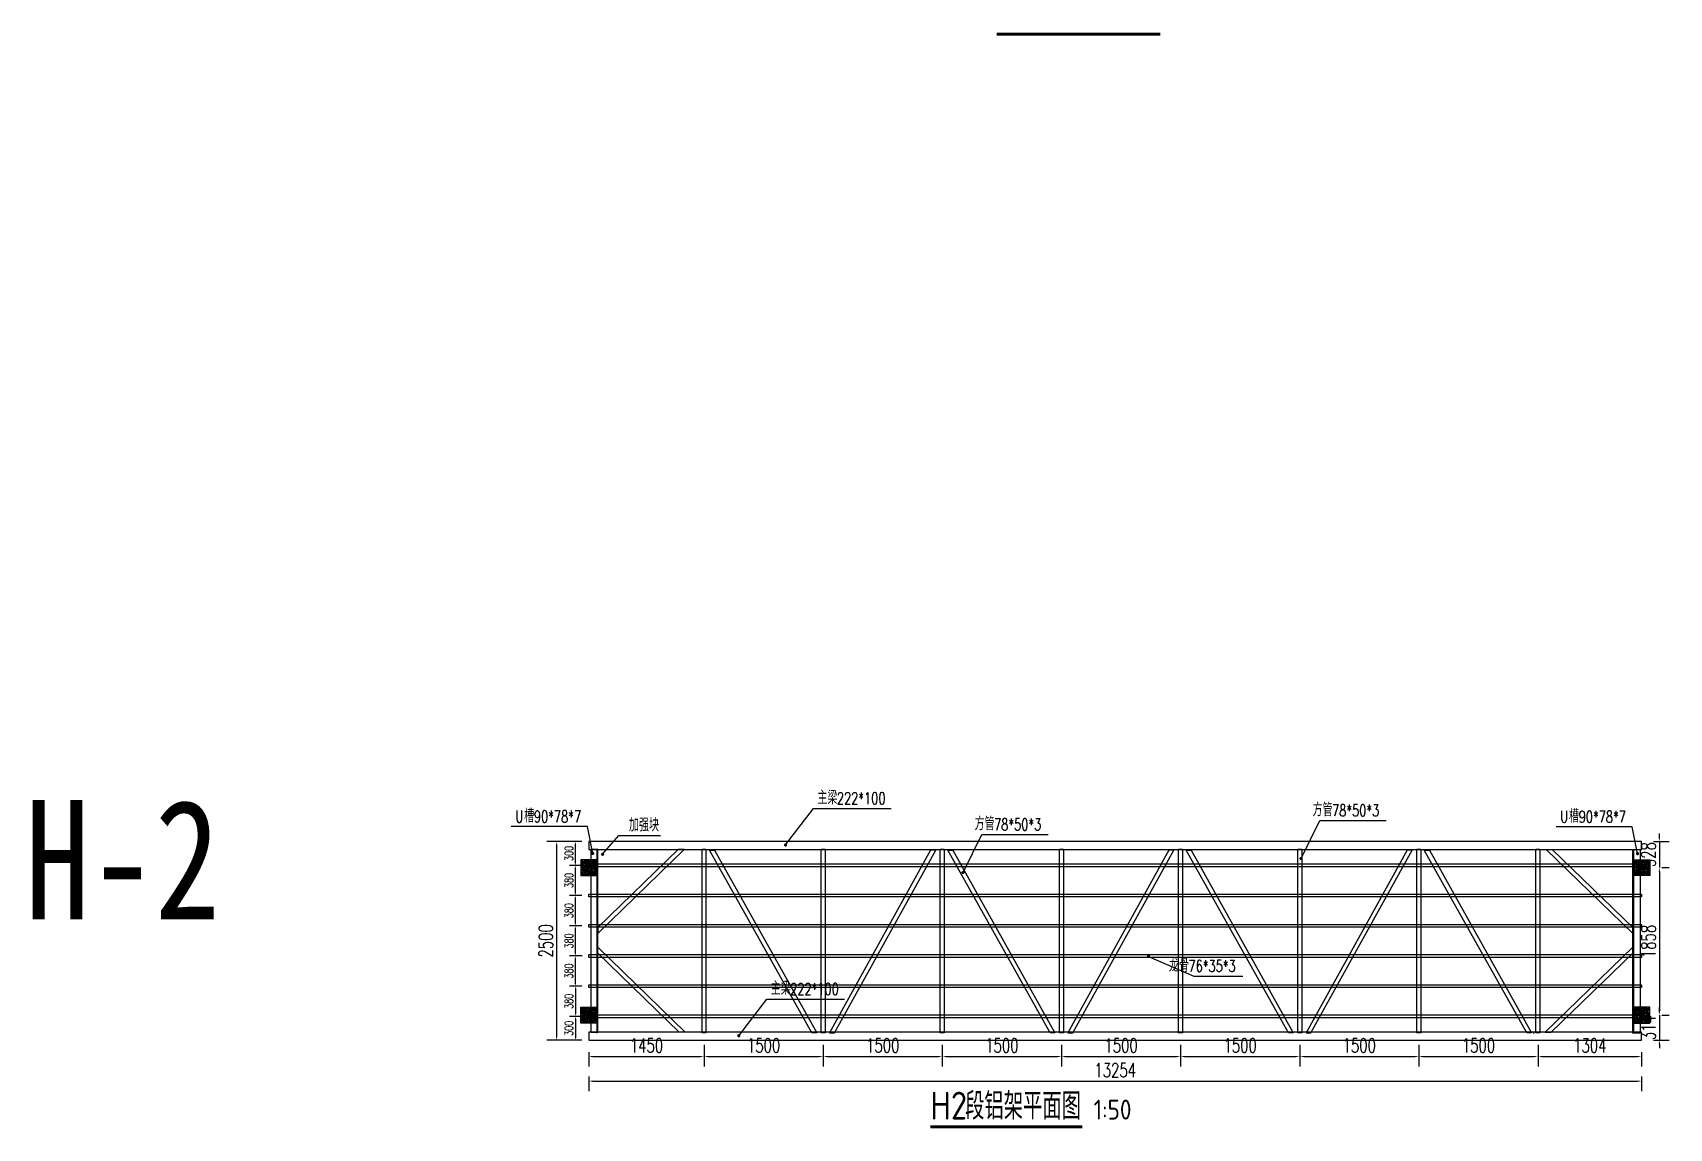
# Model space of a CAD drawing. Extents: x -89702 to 926017, y -610001 to -56924.
# Drawn here: x 113283 to 133888, y -532783 to -518994 of the extents above; entities that cross this region are included whole.
import ezdxf

# ---------------------------------------------------------------- set-up
doc = ezdxf.new("R2010")
doc.units = 0
doc.header["$LTSCALE"] = 10
doc.header["$MEASUREMENT"] = 0
for name, color, linetype in [('DIM_LEAD', 3, 'Continuous'), ('DIM_SYMB', 3, 'Continuous'), ('L-构造线', 6, 'Continuous'), ('PUB_TEXT', 7, 'Continuous'), ('W-STEEL_FRAME钢架', 3, 'Continuous'), ('W-STEEL_KEEL钢龙骨', 5, 'Continuous')]:
    doc.layers.add(name, color=color, linetype=linetype)
doc.styles.add('_TCH_DIM', font='SIMPLEX', dxfattribs={"bigfont": 'GBCBIG'})
doc.styles.get("Standard").update_dxf_attribs({"font": 'gbenor.shx', "bigfont": 'gbcbig.shx'})
doc.styles.add('STANDARD_T3', font='simplex.shx', dxfattribs={"width": 0.7, "bigfont": 'gbcbig.shx'})
doc.styles.add('黑体', font='simhei.ttf', dxfattribs={"width": 0.8})
doc.dimstyles.new('W&&30', dxfattribs={"dimtxt": 105, "dimasz": 30, "dimexe": 75, "dimexo": 90, "dimgap": 30, "dimtad": 1, "dimdec": 0, "dimzin": 0, "dimdsep": 46, "dimtxsty": 'STANDARD_T3', "dimcen": 0.09, "dimclrd": 1, "dimclre": 1, "dimclrt": 7, "dimazin": 2, "dimtfac": 1, "dimtdec": 0, "dimtix": 1, "dimtmove": 2, "dimatfit": 3, "dimfxl": 0, "dimtolj": 1, "dimtzin": 0, "dimarcsym": 0})
doc.dimstyles.new('W&&50', dxfattribs={"dimtxt": 175, "dimasz": 50, "dimexe": 125, "dimexo": 150, "dimgap": 50, "dimtad": 1, "dimdec": 0, "dimzin": 0, "dimdsep": 46, "dimtxsty": 'STANDARD_T3', "dimcen": 0.09, "dimclrd": 1, "dimclre": 1, "dimclrt": 7, "dimazin": 2, "dimtfac": 1, "dimtdec": 0, "dimtix": 1, "dimtmove": 2, "dimatfit": 3, "dimfxl": 0, "dimtolj": 1, "dimtzin": 0, "dimarcsym": 0})

# ---------------------------------------------------------------- blocks, each defined once
blk = doc.blocks.new('01')
h = blk.add_hatch()
h.set_pattern_fill('HOUND', color=77, scale=5)
h.set_pattern_definition([(0, (0, 0), (31.75, 7.9375), [127, -63.5]), (90, (0, 0), (-7.9375, -31.75), [127, -63.5])])
h.paths.add_polyline_path([(50227, 12928), (50227, 12728), (50427, 12728), (50427, 12928)])
h.paths.add_polyline_path([(50382, 12893, -1), (50402, 12893, -1)], flags=16)
h.paths.add_polyline_path([(50252, 12893, -1), (50272, 12893, -1)], flags=16)
h.paths.add_polyline_path([(50402, 12763, -1), (50382, 12763, -1)], flags=16)
h.paths.add_polyline_path([(50272, 12763, -1), (50252, 12763, -1)], flags=16)
at = {"color": 251}
blk.add_lwpolyline([(50227, 12928), (50427, 12928), (50427, 12728), (50227, 12728)], close=True, dxfattribs=at)
at = {"color": 6}
for centre in [(50262, 12893), (50392, 12893), (50262, 12763), (50392, 12763)]:
    blk.add_circle(centre, 10, dxfattribs=at)
blk = doc.blocks.new('*D870')
at = {"layer": 'Defpoints', "color": 0, "transparency": 16777216}
for p in [(120285, -530994), (120115, -531374), (120285, -531374)]:
    blk.add_point(p, dxfattribs=at)
at = {"layer": 'W-STEEL_FRAME钢架', "color": 1, "lineweight": -2, "transparency": 16777216}
for p, q in [((120195, -530994), (120040, -530994)), ((120115, -531024), (120115, -531344)), ((120195, -531374), (120040, -531374))]:
    blk.add_line(p, q, dxfattribs=at)
at = {"layer": 'W-STEEL_FRAME钢架', "color": 1, "transparency": 16777216}
for points in [[(120110, -531024), (120120, -531024), (120115, -530994)], [(120110, -531344), (120120, -531344), (120115, -531374)]]:
    blk.add_solid(points, dxfattribs=at)
at = {"layer": 'W-STEEL_FRAME钢架', "color": 7, "transparency": 16777216, "insert": (120033, -531184), "char_height": 105, "attachment_point": 5, "rotation": 90, "style": 'STANDARD_T3'}
blk.add_mtext('\\A1;380', dxfattribs=at)
blk = doc.blocks.new('*D899')
at = {"layer": 'Defpoints', "color": 0, "transparency": 16777216}
for p in [(119880, -529174), (120285, -529174), (120285, -531674)]:
    blk.add_point(p, dxfattribs=at)
at = {"layer": 'L-构造线', "color": 1, "lineweight": -2, "transparency": 16777216}
for p, q in [((120135, -529174), (119755, -529174)), ((119880, -531624), (119880, -529224)), ((120135, -531674), (119755, -531674))]:
    blk.add_line(p, q, dxfattribs=at)
at = {"layer": 'L-构造线', "color": 1, "transparency": 16777216}
for points in [[(119871, -529224), (119888, -529224), (119880, -529174)], [(119871, -531624), (119888, -531624), (119880, -531674)]]:
    blk.add_solid(points, dxfattribs=at)
at = {"layer": 'L-构造线', "color": 7, "transparency": 16777216, "insert": (119742, -530424), "char_height": 175, "attachment_point": 5, "rotation": 90, "style": 'STANDARD_T3'}
blk.add_mtext('\\A1;2500', dxfattribs=at)
blk = doc.blocks.new('*D871')
at = {"layer": 'Defpoints', "color": 0, "transparency": 16777216}
for p in [(120115, -530614), (120290, -530614), (120285, -530994)]:
    blk.add_point(p, dxfattribs=at)
at = {"layer": 'W-STEEL_FRAME钢架', "color": 1, "lineweight": -2, "transparency": 16777216}
for p, q in [((120200, -530614), (120040, -530614)), ((120115, -530964), (120115, -530644)), ((120195, -530994), (120040, -530994))]:
    blk.add_line(p, q, dxfattribs=at)
at = {"layer": 'W-STEEL_FRAME钢架', "color": 1, "transparency": 16777216}
for points in [[(120110, -530644), (120120, -530644), (120115, -530614)], [(120110, -530964), (120120, -530964), (120115, -530994)]]:
    blk.add_solid(points, dxfattribs=at)
at = {"layer": 'W-STEEL_FRAME钢架', "color": 7, "transparency": 16777216, "insert": (120033, -530804), "char_height": 105, "attachment_point": 5, "rotation": 90, "style": 'STANDARD_T3'}
blk.add_mtext('\\A1;380', dxfattribs=at)
blk = doc.blocks.new('*D872')
at = {"layer": 'Defpoints', "color": 0, "transparency": 16777216}
for p in [(120115, -530234), (120285, -530234), (120290, -530614)]:
    blk.add_point(p, dxfattribs=at)
at = {"layer": 'W-STEEL_FRAME钢架', "color": 1, "lineweight": -2, "transparency": 16777216}
for p, q in [((120195, -530234), (120040, -530234)), ((120115, -530584), (120115, -530264)), ((120200, -530614), (120040, -530614))]:
    blk.add_line(p, q, dxfattribs=at)
at = {"layer": 'W-STEEL_FRAME钢架', "color": 1, "transparency": 16777216}
for points in [[(120110, -530264), (120120, -530264), (120115, -530234)], [(120110, -530584), (120120, -530584), (120115, -530614)]]:
    blk.add_solid(points, dxfattribs=at)
at = {"layer": 'W-STEEL_FRAME钢架', "color": 7, "transparency": 16777216, "insert": (120033, -530424), "char_height": 105, "attachment_point": 5, "rotation": 90, "style": 'STANDARD_T3'}
blk.add_mtext('\\A1;380', dxfattribs=at)
blk = doc.blocks.new('*D873')
at = {"layer": 'Defpoints', "color": 0, "transparency": 16777216}
for p in [(120115, -529854), (120285, -529854), (120285, -530234)]:
    blk.add_point(p, dxfattribs=at)
at = {"layer": 'W-STEEL_FRAME钢架', "color": 1, "lineweight": -2, "transparency": 16777216}
for p, q in [((120195, -529854), (120040, -529854)), ((120115, -530204), (120115, -529884)), ((120195, -530234), (120040, -530234))]:
    blk.add_line(p, q, dxfattribs=at)
at = {"layer": 'W-STEEL_FRAME钢架', "color": 1, "transparency": 16777216}
for points in [[(120110, -529884), (120120, -529884), (120115, -529854)], [(120110, -530204), (120120, -530204), (120115, -530234)]]:
    blk.add_solid(points, dxfattribs=at)
at = {"layer": 'W-STEEL_FRAME钢架', "color": 7, "transparency": 16777216, "insert": (120033, -530044), "char_height": 105, "attachment_point": 5, "rotation": 90, "style": 'STANDARD_T3'}
blk.add_mtext('\\A1;380', dxfattribs=at)
blk = doc.blocks.new('*D874')
at = {"layer": 'Defpoints', "color": 0, "transparency": 16777216}
for p in [(120115, -529474), (120285, -529474), (120285, -529854)]:
    blk.add_point(p, dxfattribs=at)
at = {"layer": 'W-STEEL_FRAME钢架', "color": 1, "lineweight": -2, "transparency": 16777216}
for p, q in [((120195, -529474), (120040, -529474)), ((120115, -529824), (120115, -529504)), ((120195, -529854), (120040, -529854))]:
    blk.add_line(p, q, dxfattribs=at)
at = {"layer": 'W-STEEL_FRAME钢架', "color": 1, "transparency": 16777216}
for points in [[(120110, -529504), (120120, -529504), (120115, -529474)], [(120110, -529824), (120120, -529824), (120115, -529854)]]:
    blk.add_solid(points, dxfattribs=at)
at = {"layer": 'W-STEEL_FRAME钢架', "color": 7, "transparency": 16777216, "insert": (120033, -529664), "char_height": 105, "attachment_point": 5, "rotation": 90, "style": 'STANDARD_T3'}
blk.add_mtext('\\A1;380', dxfattribs=at)
blk = doc.blocks.new('*D875')
at = {"layer": 'Defpoints', "color": 0, "transparency": 16777216}
for p in [(120115, -529174), (120285, -529174), (120285, -529474)]:
    blk.add_point(p, dxfattribs=at)
at = {"layer": 'W-STEEL_FRAME钢架', "color": 1, "lineweight": -2, "transparency": 16777216}
for p, q in [((120195, -529174), (120040, -529174)), ((120115, -529444), (120115, -529204)), ((120195, -529474), (120040, -529474))]:
    blk.add_line(p, q, dxfattribs=at)
at = {"layer": 'W-STEEL_FRAME钢架', "color": 1, "transparency": 16777216}
for points in [[(120110, -529204), (120120, -529204), (120115, -529174)], [(120110, -529444), (120120, -529444), (120115, -529474)]]:
    blk.add_solid(points, dxfattribs=at)
at = {"layer": 'W-STEEL_FRAME钢架', "color": 7, "transparency": 16777216, "insert": (120033, -529324), "char_height": 105, "attachment_point": 5, "rotation": 90, "style": 'STANDARD_T3'}
blk.add_mtext('\\A1;300', dxfattribs=at)
blk = doc.blocks.new('*D876')
at = {"layer": 'Defpoints', "color": 0, "transparency": 16777216}
for p in [(120285, -531374), (120115, -531674), (120285, -531674)]:
    blk.add_point(p, dxfattribs=at)
at = {"layer": 'W-STEEL_FRAME钢架', "color": 1, "lineweight": -2, "transparency": 16777216}
for p, q in [((120195, -531374), (120040, -531374)), ((120115, -531404), (120115, -531644)), ((120195, -531674), (120040, -531674))]:
    blk.add_line(p, q, dxfattribs=at)
at = {"layer": 'W-STEEL_FRAME钢架', "color": 1, "transparency": 16777216}
for points in [[(120110, -531404), (120120, -531404), (120115, -531374)], [(120110, -531644), (120120, -531644), (120115, -531674)]]:
    blk.add_solid(points, dxfattribs=at)
at = {"layer": 'W-STEEL_FRAME钢架', "color": 7, "transparency": 16777216, "insert": (120033, -531524), "char_height": 105, "attachment_point": 5, "rotation": 90, "style": 'STANDARD_T3'}
blk.add_mtext('\\A1;300', dxfattribs=at)
blk = doc.blocks.new('*U829')
at = {"color": 4}
blk.add_lwpolyline([(-6627, 17.5), (6627, 17.5), (6627, -17.5), (-6627, -17.5)], close=True, dxfattribs=at)
blk = doc.blocks.new('*U830')
at = {"layer": 'W-STEEL_KEEL钢龙骨', "color": 0, "linetype": 'ByBlock', "lineweight": -2, "transparency": 16777216}
for p in [(0, 1900), (0, 1520), (0, 1140), (0, 760), (0, 380), (0, 0)]:
    blk.add_blockref('*U829', p, dxfattribs=at)
blk = doc.blocks.new('*U825')
at = {"color": 1}
blk.add_lwpolyline([(-25, 1156.5), (25, 1156.5), (25, -1156.5), (-25, -1156.5)], close=True, dxfattribs=at)
blk = doc.blocks.new('*U826')
at = {"layer": 'W-STEEL_FRAME钢架', "color": 0, "linetype": 'ByBlock', "lineweight": -2, "transparency": 16777216}
for p in [(0, 0), (1500, 0), (3000, 0), (4500, 0), (6000, 0), (7500, 0), (9000, 0), (10500, 0)]:
    blk.add_blockref('*U825', p, dxfattribs=at)
blk = doc.blocks.new('*D952')
at = {"layer": 'Defpoints', "color": 0, "transparency": 16777216}
for p in [(121735, -531583), (120285, -531674), (121735, -531879)]:
    blk.add_point(p, dxfattribs=at)
at = {"layer": 'L-构造线', "color": 1, "lineweight": -2, "transparency": 16777216}
for p, q in [((121735, -531733), (121735, -532004)), ((120285, -531824), (120285, -532004)), ((120335, -531879), (121685, -531879))]:
    blk.add_line(p, q, dxfattribs=at)
at = {"layer": 'L-构造线', "color": 1, "transparency": 16777216}
for points in [[(120335, -531871), (120335, -531887), (120285, -531879)], [(121685, -531871), (121685, -531887), (121735, -531879)]]:
    blk.add_solid(points, dxfattribs=at)
at = {"layer": 'L-构造线', "color": 7, "transparency": 16777216, "insert": (121010, -531742), "char_height": 175, "attachment_point": 5, "style": 'STANDARD_T3'}
blk.add_mtext('\\A1;1450', dxfattribs=at)
blk = doc.blocks.new('*D953')
at = {"layer": 'Defpoints', "color": 0, "transparency": 16777216}
for p in [(121735, -531583), (123235, -531583), (123235, -531879)]:
    blk.add_point(p, dxfattribs=at)
at = {"layer": 'L-构造线', "color": 1, "lineweight": -2, "transparency": 16777216}
for p, q in [((121735, -531733), (121735, -532004)), ((123235, -531733), (123235, -532004)), ((121785, -531879), (123185, -531879))]:
    blk.add_line(p, q, dxfattribs=at)
at = {"layer": 'L-构造线', "color": 1, "transparency": 16777216}
for points in [[(121785, -531871), (121785, -531887), (121735, -531879)], [(123185, -531871), (123185, -531887), (123235, -531879)]]:
    blk.add_solid(points, dxfattribs=at)
at = {"layer": 'L-构造线', "color": 7, "transparency": 16777216, "insert": (122485, -531742), "char_height": 175, "attachment_point": 5, "style": 'STANDARD_T3'}
blk.add_mtext('\\A1;1500', dxfattribs=at)
blk = doc.blocks.new('*D954')
at = {"layer": 'Defpoints', "color": 0, "transparency": 16777216}
for p in [(123235, -531583), (124735, -531583), (124735, -531879)]:
    blk.add_point(p, dxfattribs=at)
at = {"layer": 'L-构造线', "color": 1, "lineweight": -2, "transparency": 16777216}
for p, q in [((123235, -531733), (123235, -532004)), ((124735, -531733), (124735, -532004)), ((123285, -531879), (124685, -531879))]:
    blk.add_line(p, q, dxfattribs=at)
at = {"layer": 'L-构造线', "color": 1, "transparency": 16777216}
for points in [[(123285, -531871), (123285, -531887), (123235, -531879)], [(124685, -531871), (124685, -531887), (124735, -531879)]]:
    blk.add_solid(points, dxfattribs=at)
at = {"layer": 'L-构造线', "color": 7, "transparency": 16777216, "insert": (123985, -531742), "char_height": 175, "attachment_point": 5, "style": 'STANDARD_T3'}
blk.add_mtext('\\A1;1500', dxfattribs=at)
blk = doc.blocks.new('*D955')
at = {"layer": 'Defpoints', "color": 0, "transparency": 16777216}
for p in [(124735, -531583), (126235, -531583), (126235, -531879)]:
    blk.add_point(p, dxfattribs=at)
at = {"layer": 'L-构造线', "color": 1, "lineweight": -2, "transparency": 16777216}
for p, q in [((124735, -531733), (124735, -532004)), ((126235, -531733), (126235, -532004)), ((124785, -531879), (126185, -531879))]:
    blk.add_line(p, q, dxfattribs=at)
at = {"layer": 'L-构造线', "color": 1, "transparency": 16777216}
for points in [[(124785, -531871), (124785, -531887), (124735, -531879)], [(126185, -531871), (126185, -531887), (126235, -531879)]]:
    blk.add_solid(points, dxfattribs=at)
at = {"layer": 'L-构造线', "color": 7, "transparency": 16777216, "insert": (125485, -531742), "char_height": 175, "attachment_point": 5, "style": 'STANDARD_T3'}
blk.add_mtext('\\A1;1500', dxfattribs=at)
blk = doc.blocks.new('*D956')
at = {"layer": 'Defpoints', "color": 0, "transparency": 16777216}
for p in [(126235, -531583), (127735, -531583), (127735, -531879)]:
    blk.add_point(p, dxfattribs=at)
at = {"layer": 'L-构造线', "color": 1, "lineweight": -2, "transparency": 16777216}
for p, q in [((126235, -531733), (126235, -532004)), ((127735, -531733), (127735, -532004)), ((126285, -531879), (127685, -531879))]:
    blk.add_line(p, q, dxfattribs=at)
at = {"layer": 'L-构造线', "color": 1, "transparency": 16777216}
for points in [[(126285, -531871), (126285, -531887), (126235, -531879)], [(127685, -531871), (127685, -531887), (127735, -531879)]]:
    blk.add_solid(points, dxfattribs=at)
at = {"layer": 'L-构造线', "color": 7, "transparency": 16777216, "insert": (126985, -531742), "char_height": 175, "attachment_point": 5, "style": 'STANDARD_T3'}
blk.add_mtext('\\A1;1500', dxfattribs=at)
blk = doc.blocks.new('*D957')
at = {"layer": 'Defpoints', "color": 0, "transparency": 16777216}
for p in [(127735, -531583), (129235, -531583), (129235, -531879)]:
    blk.add_point(p, dxfattribs=at)
at = {"layer": 'L-构造线', "color": 1, "lineweight": -2, "transparency": 16777216}
for p, q in [((127735, -531733), (127735, -532004)), ((129235, -531733), (129235, -532004)), ((127785, -531879), (129185, -531879))]:
    blk.add_line(p, q, dxfattribs=at)
at = {"layer": 'L-构造线', "color": 1, "transparency": 16777216}
for points in [[(127785, -531871), (127785, -531887), (127735, -531879)], [(129185, -531871), (129185, -531887), (129235, -531879)]]:
    blk.add_solid(points, dxfattribs=at)
at = {"layer": 'L-构造线', "color": 7, "transparency": 16777216, "insert": (128485, -531742), "char_height": 175, "attachment_point": 5, "style": 'STANDARD_T3'}
blk.add_mtext('\\A1;1500', dxfattribs=at)
blk = doc.blocks.new('*D958')
at = {"layer": 'Defpoints', "color": 0, "transparency": 16777216}
for p in [(129235, -531583), (130735, -531583), (130735, -531879)]:
    blk.add_point(p, dxfattribs=at)
at = {"layer": 'L-构造线', "color": 1, "lineweight": -2, "transparency": 16777216}
for p, q in [((129235, -531733), (129235, -532004)), ((130735, -531733), (130735, -532004)), ((129285, -531879), (130685, -531879))]:
    blk.add_line(p, q, dxfattribs=at)
at = {"layer": 'L-构造线', "color": 1, "transparency": 16777216}
for points in [[(129285, -531871), (129285, -531887), (129235, -531879)], [(130685, -531871), (130685, -531887), (130735, -531879)]]:
    blk.add_solid(points, dxfattribs=at)
at = {"layer": 'L-构造线', "color": 7, "transparency": 16777216, "insert": (129985, -531742), "char_height": 175, "attachment_point": 5, "style": 'STANDARD_T3'}
blk.add_mtext('\\A1;1500', dxfattribs=at)
blk = doc.blocks.new('*D959')
at = {"layer": 'Defpoints', "color": 0, "transparency": 16777216}
for p in [(130735, -531583), (132235, -531583), (132235, -531879)]:
    blk.add_point(p, dxfattribs=at)
at = {"layer": 'L-构造线', "color": 1, "lineweight": -2, "transparency": 16777216}
for p, q in [((130735, -531733), (130735, -532004)), ((132235, -531733), (132235, -532004)), ((130785, -531879), (132185, -531879))]:
    blk.add_line(p, q, dxfattribs=at)
at = {"layer": 'L-构造线', "color": 1, "transparency": 16777216}
for points in [[(130785, -531871), (130785, -531887), (130735, -531879)], [(132185, -531871), (132185, -531887), (132235, -531879)]]:
    blk.add_solid(points, dxfattribs=at)
at = {"layer": 'L-构造线', "color": 7, "transparency": 16777216, "insert": (131485, -531742), "char_height": 175, "attachment_point": 5, "style": 'STANDARD_T3'}
blk.add_mtext('\\A1;1500', dxfattribs=at)
blk = doc.blocks.new('*D960')
at = {"layer": 'Defpoints', "color": 0, "transparency": 16777216}
for p in [(132235, -531583), (133539, -531674), (133539, -531879)]:
    blk.add_point(p, dxfattribs=at)
at = {"layer": 'L-构造线', "color": 1, "lineweight": -2, "transparency": 16777216}
for p, q in [((132235, -531733), (132235, -532004)), ((132285, -531879), (133489, -531879)), ((133539, -531824), (133539, -532004))]:
    blk.add_line(p, q, dxfattribs=at)
at = {"layer": 'L-构造线', "color": 1, "transparency": 16777216}
for points in [[(132285, -531871), (132285, -531887), (132235, -531879)], [(133489, -531871), (133489, -531887), (133539, -531879)]]:
    blk.add_solid(points, dxfattribs=at)
at = {"layer": 'L-构造线', "color": 7, "transparency": 16777216, "insert": (132887, -531742), "char_height": 175, "attachment_point": 5, "style": 'STANDARD_T3'}
blk.add_mtext('\\A1;1304', dxfattribs=at)
blk = doc.blocks.new('*D961')
at = {"layer": 'Defpoints', "color": 0, "transparency": 16777216}
for p in [(120285, -531979), (133539, -531979), (133539, -532189)]:
    blk.add_point(p, dxfattribs=at)
at = {"layer": 'L-构造线', "color": 1, "lineweight": -2, "transparency": 16777216}
for p, q in [((120285, -532129), (120285, -532314)), ((120335, -532189), (133489, -532189)), ((133539, -532129), (133539, -532314))]:
    blk.add_line(p, q, dxfattribs=at)
at = {"layer": 'L-构造线', "color": 1, "transparency": 16777216}
for points in [[(120335, -532181), (120335, -532197), (120285, -532189)], [(133489, -532181), (133489, -532197), (133539, -532189)]]:
    blk.add_solid(points, dxfattribs=at)
at = {"layer": 'L-构造线', "color": 7, "transparency": 16777216, "insert": (126912, -532051), "char_height": 175, "attachment_point": 5, "style": 'STANDARD_T3'}
blk.add_mtext('\\A1;13254', dxfattribs=at)
blk = doc.blocks.new('*D962')
at = {"layer": 'Defpoints', "color": 0, "transparency": 16777216}
for p in [(133539, -529174), (133644, -529502), (133763, -529502)]:
    blk.add_point(p, dxfattribs=at)
at = {"layer": 'L-构造线', "color": 1, "lineweight": -2, "transparency": 16777216}
for p, q in [((133763, -529124), (133763, -529074)), ((133689, -529174), (133888, -529174)), ((133763, -529174), (133763, -529502)), ((133794, -529502), (133888, -529502)), ((133763, -529552), (133763, -529602))]:
    blk.add_line(p, q, dxfattribs=at)
at = {"layer": 'L-构造线', "color": 1, "transparency": 16777216}
for points in [[(133754, -529124), (133771, -529124), (133763, -529174)], [(133754, -529552), (133771, -529552), (133763, -529502)]]:
    blk.add_solid(points, dxfattribs=at)
at = {"layer": 'L-构造线', "color": 7, "transparency": 16777216, "insert": (133625, -529338), "char_height": 175, "attachment_point": 5, "rotation": 90, "style": 'STANDARD_T3'}
blk.add_mtext('\\A1;328', dxfattribs=at)
blk = doc.blocks.new('*D963')
at = {"layer": 'Defpoints', "color": 0, "transparency": 16777216}
for p in [(133644, -529502), (133644, -531359), (133763, -531359)]:
    blk.add_point(p, dxfattribs=at)
at = {"layer": 'L-构造线', "color": 1, "lineweight": -2, "transparency": 16777216}
for p, q in [((133794, -529502), (133888, -529502)), ((133763, -529552), (133763, -531309)), ((133794, -531359), (133888, -531359))]:
    blk.add_line(p, q, dxfattribs=at)
at = {"layer": 'L-构造线', "color": 1, "transparency": 16777216}
for points in [[(133754, -529552), (133771, -529552), (133763, -529502)], [(133754, -531309), (133771, -531309), (133763, -531359)]]:
    blk.add_solid(points, dxfattribs=at)
at = {"layer": 'L-构造线', "color": 7, "transparency": 16777216, "insert": (133625, -530431), "char_height": 175, "attachment_point": 5, "rotation": 90, "style": 'STANDARD_T3'}
blk.add_mtext('\\A1;1858', dxfattribs=at)
blk = doc.blocks.new('*D964')
at = {"layer": 'Defpoints', "color": 0, "transparency": 16777216}
for p in [(133644, -531359), (133539, -531674), (133763, -531674)]:
    blk.add_point(p, dxfattribs=at)
at = {"layer": 'L-构造线', "color": 1, "lineweight": -2, "transparency": 16777216}
for p, q in [((133763, -531309), (133763, -531259)), ((133763, -531359), (133763, -531674)), ((133794, -531359), (133888, -531359)), ((133689, -531674), (133888, -531674)), ((133763, -531724), (133763, -531774))]:
    blk.add_line(p, q, dxfattribs=at)
at = {"layer": 'L-构造线', "color": 1, "transparency": 16777216}
for points in [[(133754, -531309), (133771, -531309), (133763, -531359)], [(133754, -531724), (133771, -531724), (133763, -531674)]]:
    blk.add_solid(points, dxfattribs=at)
at = {"layer": 'L-构造线', "color": 7, "transparency": 16777216, "insert": (133625, -531517), "char_height": 175, "attachment_point": 5, "rotation": 90, "style": 'STANDARD_T3'}
blk.add_mtext('\\A1;314', dxfattribs=at)

msp = doc.modelspace()

# ---------------------------------------------------------------- linework, layer by layer
at = {"color": 251}
msp.add_line((120387.8, -531586.8), (120387.8, -529273.8), dxfattribs=at)
at = {"color": 0}
for p, q in [((133440.8, -531586.8), (133440.8, -529273.8)), ((132176.8, -531586.8), (132186.8, -531586.8))]:
    msp.add_line(p, q, dxfattribs=at)
at = {"color": 3}
msp.add_lwpolyline([(120284.8, -529273.8), (133538.8, -529273.8), (133538.8, -529173.8), (120284.8, -529173.8)], close=True, dxfattribs=at)
at = {"color": 6}
for points in [[(120307.8, -531573.8), (120397.8, -531573.8), (120397.8, -529273.8), (120307.8, -529273.8)], [(133520.8, -531586.8), (133430.8, -531586.8), (133430.8, -529273.8), (133520.8, -529273.8)]]:
    msp.add_lwpolyline(points, close=True, dxfattribs=at)
at = {"color": 3}
msp.add_lwpolyline([(133538.8, -531573.8), (120284.8, -531573.8), (120284.8, -531673.8), (133538.8, -531673.8), (133538.8, -531573.8)], dxfattribs=at)
at = {"color": 0}
msp.add_circle((120349.8, -529566.8), 9, dxfattribs=at)
at = {"layer": 'DIM_LEAD'}
for p, q in [((122761.5, -529217.1), (123115.2, -528756.8)), ((123115.2, -528756.8), (124090.4, -528756.8)), ((129251.3, -529387.9), (129489.2, -528908.9)), ((129489.2, -528908.9), (130325, -528908.9)), ((120267.3, -528986.2), (119307.6, -528986.2)), ((120333, -529323.5), (120267.3, -528986.2)), ((120457.9, -529334), (120663.3, -529099.6)), ((120663.3, -529099.6), (121187.6, -529099.6)), ((124995.6, -529564.2), (125233.5, -529085.2)), ((125233.5, -529085.2), (126069.3, -529085.2)), ((133422.1, -528988.4), (132462.4, -528988.4)), ((133487.8, -529325.8), (133422.1, -528988.4)), ((127332, -530618.7), (127903.3, -530866.7)), ((127903.3, -530866.7), (128517, -530866.7)), ((122172.8, -531617.8), (122526.5, -531157.5)), ((122526.5, -531157.5), (123501.7, -531157.5))]:
    msp.add_line(p, q, dxfattribs=at)
at = {"layer": 'DIM_LEAD', "const_width": 20}
for points in [[(120334.9, -529333.4, 1), (120331.1, -529313.7, 1)], [(120451.3, -529341.5, 1), (120464.5, -529326.5, 1)], [(122755.4, -529225, 1), (122767.6, -529209.1, 1)], [(133489.7, -529335.6, 1), (133485.9, -529315.9, 1)], [(129246.9, -529396.8, 1), (129255.8, -529378.9, 1)], [(124991.1, -529573.2, 1), (125000, -529555.2, 1)], [(127322.8, -530614.7, 1), (127341.1, -530622.7, 1)], [(122166.7, -531625.7, 1), (122178.9, -531609.8, 1)]]:
    msp.add_lwpolyline(points, format="xyb", close=True, dxfattribs=at)
at = {"layer": 'DIM_SYMB', "color": 0, "const_width": 35}
for points in [[(125417.7, -519011.1), (127478.5, -519011.1)], [(124585, -532765.1), (126499.9, -532765.1)]]:
    msp.add_lwpolyline(points, dxfattribs=at)
at = {"layer": 'W-STEEL_FRAME钢架', "color": 1}
for points in [[(120397.8, -530255.3), (120397.8, -530332.3), (121486.2, -529272.6), (121407.9, -529273.8), (120397.8, -530255.3)], [(121803.4, -529282.7), (121868.3, -529282.7), (123153.7, -531582.7), (123092.6, -531582.7), (121803.4, -529282.7)], [(124651.7, -529282.7), (124586.9, -529282.7), (123315.7, -531582.7), (123376.8, -531582.7), (124651.7, -529282.7)], [(124803.4, -529282.7), (124868.3, -529282.7), (126153.7, -531582.7), (126092.6, -531582.7), (124803.4, -529282.7)], [(127651.7, -529282.7), (127586.9, -529282.7), (126315.7, -531582.7), (126376.8, -531582.7), (127651.7, -529282.7)], [(127803.4, -529282.7), (127868.3, -529282.7), (129153.7, -531582.7), (129092.6, -531582.7), (127803.4, -529282.7)], [(130651.7, -529282.7), (130586.9, -529282.7), (129315.7, -531582.7), (129376.8, -531582.7), (130651.7, -529282.7)], [(130803.4, -529282.7), (130868.3, -529282.7), (132153.7, -531582.7), (132092.6, -531582.7), (130803.4, -529282.7)], [(133430.8, -530255.3), (133430.8, -530332.3), (132336.9, -529272.6), (132415.2, -529273.8), (133430.8, -530255.3)], [(120397.8, -530579.4), (120397.8, -530502.4), (121498.3, -531573.8), (121421.4, -531573.8), (120397.8, -530579.4)], [(133430.8, -530579.4), (133430.8, -530502.4), (132324.8, -531573.8), (132401.7, -531573.8), (133430.8, -530579.4)]]:
    msp.add_lwpolyline(points, dxfattribs=at)

# ---------------------------------------------------------------- block references
at = {"color": 4, "xscale": -1, "rotation": 180}
msp.add_blockref('01', (69957.6, -516674), dxfattribs=at)
at = {"color": 4, "rotation": 180}
msp.add_blockref('01', (183870.9, -516674), dxfattribs=at)
at = {"color": 4}
msp.add_blockref('01', (69957.6, -544187.2), dxfattribs=at)
at = {"color": 4, "xscale": -1}
msp.add_blockref('01', (183870.9, -544187.2), dxfattribs=at)
at = {"layer": 'W-STEEL_FRAME钢架', "color": 3}
msp.add_blockref('*U826', (121734.7, -530426.2), dxfattribs=at)
at = {"layer": 'W-STEEL_KEEL钢龙骨', "color": 3}
msp.add_blockref('*U830', (126911.8, -531373.8), dxfattribs=at)

# ---------------------------------------------------------------- texts
at = {"layer": 'PUB_TEXT', "style": '黑体', "width": 0.8}
msp.add_text('H-2', height=1502.11, dxfattribs=at).set_placement((113186.5, -530151.4))
at = {"layer": 'PUB_TEXT', "color": 7, "style": '_TCH_DIM'}
for s, height, p in [('主梁', 168.79, (123162.2, -528704.3)), ('方管', 168.79, (129396.8, -528856.4)), ('槽', 168.8, (119470.1, -528933.7)), ('加强块', 168.79, (120788.8, -529047.1)), ('方管', 168.79, (125141, -529032.7)), ('槽', 168.8, (132624.9, -528935.9)), ('龙骨', 168.79, (127588.8, -530814.2)), ('主梁', 168.79, (122573.5, -531105))]:
    msp.add_text(s, height=height, dxfattribs=at).set_placement(p)
at = {"layer": 'PUB_TEXT', "color": 7, "style": '_TCH_DIM', "width": 0.705882}
for s, height, p in [('222*100', 148.75, (123407.9, -528704.3)), ('78*50*3', 148.75, (129642.5, -528856.4)), ('U', 148.8, (119360.1, -528933.7)), ('90*78*7', 148.75, (119593, -528933.7)), ('78*50*3', 148.75, (125386.8, -529032.7)), ('U', 148.8, (132514.9, -528935.9)), ('90*78*7', 148.75, (132747.8, -528935.9)), ('76*35*3', 148.75, (127834.5, -530814.2)), ('222*100', 148.75, (122819.2, -531105))]:
    msp.add_text(s, height=height, dxfattribs=at).set_placement(p)
at = {"layer": 'PUB_TEXT', "color": 7}
for s, height, p in [('H2', 350, (124585, -532672.7)), ('段铝架平面图', 337.59, (125022.5, -532672.7)), ('1:50', 250, (126639.9, -532672.7))]:
    msp.add_text(s, height=height, dxfattribs=at).set_placement(p)

# ---------------------------------------------------------------- dimensions: what is measured, and where the dimension line sits
at = {"layer": 'L-构造线'}
for base, p1, p2, angle, picture, middle in [((133762.7, -529501.8), (133538.8, -529173.8), (133643.8, -529501.8), 90, '*D962', (133625.2, -529337.8)), ((119879.6, -529173.8), (120284.8, -531673.8), (120284.8, -529173.8), 270, '*D899', (119742.1, -530423.8)), ((133762.7367952, -531359.3324205), (133643.7818557, -529501.8324205), (133643.7818557, -531359.3324205), 90, '*D963', (133625.2367952, -530430.5824205)), ((133762.7367952, -531673.8324205), (133643.7818557, -531359.3324205), (133538.7818557, -531673.8324205), 90, '*D964', (133625.2367952, -531516.5824205))]:
    dim = msp.add_linear_dim(base=base, p1=p1, p2=p2, angle=angle, dimstyle='W&&50', dxfattribs=at)
    dim.commit()
    dim.dimension.update_dxf_attribs({"geometry": picture, "text_midpoint": middle})
for base, p1, p2, picture, middle in [((121734.7, -531879.1), (120284.8, -531673.8), (121734.7, -531582.7), '*D952', (121009.7, -531741.6)), ((123234.7, -531879.1), (121734.7, -531582.7), (123234.7, -531582.7), '*D953', (122484.7, -531741.6)), ((124734.7, -531879.1), (123234.7, -531582.7), (124734.7, -531582.7), '*D954', (123984.7, -531741.6)), ((126234.7, -531879.1), (124734.7, -531582.7), (126234.7, -531582.7), '*D955', (125484.7, -531741.6)), ((127734.7, -531879.1), (126234.7, -531582.7), (127734.7, -531582.7), '*D956', (126984.7, -531741.6)), ((129234.7, -531879.1), (127734.7, -531582.7), (129234.7, -531582.7), '*D957', (128484.7, -531741.6)), ((130734.7, -531879.1), (129234.7, -531582.7), (130734.7, -531582.7), '*D958', (129984.7, -531741.6)), ((132234.7, -531879.1), (130734.7, -531582.7), (132234.7, -531582.7), '*D959', (131484.7, -531741.6)), ((133538.8, -531879.1), (132234.7, -531582.7), (133538.8, -531673.8), '*D960', (132886.7, -531741.6)), ((133538.8, -532188.9), (120284.8, -531979.1), (133538.8, -531979.1), '*D961', (126911.8, -532051.4))]:
    dim = msp.add_linear_dim(base=base, p1=p1, p2=p2, dimstyle='W&&50', dxfattribs=at)
    dim.commit()
    dim.dimension.update_dxf_attribs({"geometry": picture, "text_midpoint": middle})
at = {"layer": 'W-STEEL_FRAME钢架'}
for base, p1, p2, picture, middle in [((120115, -529173.8), (120284.8, -529473.8), (120284.8, -529173.8), '*D875', (120032.5, -529323.8)), ((120115, -529473.8), (120284.8, -529853.8), (120284.8, -529473.8), '*D874', (120032.5, -529663.8)), ((120115, -529853.8), (120284.8, -530233.8), (120284.8, -529853.8), '*D873', (120032.5, -530043.8)), ((120115, -530233.8), (120289.8, -530613.8), (120284.8, -530233.8), '*D872', (120032.5, -530423.8)), ((120115, -530613.8), (120284.8, -530993.8), (120289.8, -530613.8), '*D871', (120032.5, -530803.8)), ((120115, -531373.8), (120284.8, -530993.8), (120284.8, -531373.8), '*D870', (120032.5, -531183.8)), ((120115, -531673.8), (120284.8, -531373.8), (120284.8, -531673.8), '*D876', (120032.5, -531523.8))]:
    dim = msp.add_linear_dim(base=base, p1=p1, p2=p2, angle=270, dimstyle='W&&30', dxfattribs=at)
    dim.commit()
    dim.dimension.update_dxf_attribs({"geometry": picture, "text_midpoint": middle})

doc.saveas('drawing.dxf')
